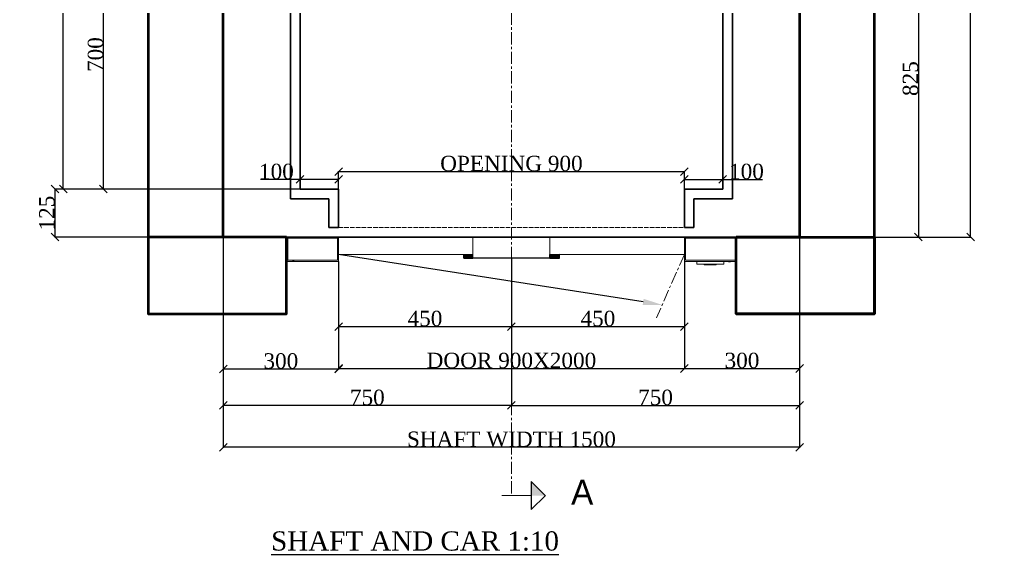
# Model space of a CAD drawing. Header units: millimetres. Extents: x -665 to 1025160, y -28012 to 4210.
# Drawn here: x -51 to 2496, y -3179 to -1787 of the extents above; entities that cross this region are included whole.
import ezdxf
from ezdxf import colors
from ezdxf.entities.mleader import LeaderData, LeaderLine
from ezdxf.math import Vec2, Vec3

# ---------------------------------------------------------------- set-up
doc = ezdxf.new("R2010")
doc.units = ezdxf.units.MM
doc.linetypes.add('ACAD_ISO02W100', pattern=[15, 12, -3])
doc.linetypes.add('CENTER', pattern=[50.8, 31.75, -6.35, 6.35, -6.35])
doc.layers.add('6', color=7, linetype='Continuous')
for name, color, linetype, lineweight in [('Car', 3, 'Continuous', 18), ('CL', 2, 'CENTER', 0), ('DL', 8, 'ACAD_ISO02W100', 0), ('step&guides', 3, 'Continuous', 30), ('Wall', 1, 'Continuous', 50)]:
    doc.layers.add(name, color=color, linetype=linetype, lineweight=lineweight)
doc.styles.add('nassar2', font='cent.shx', dxfattribs={"height": 60})
doc.styles.add('top', font='cent.shx', dxfattribs={"height": 40})
doc.dimstyles.new('top', dxfattribs={"dimtxt": 35, "dimasz": 20, "dimexe": 1.25, "dimexo": 0.625, "dimtad": 1, "dimtxsty": 'top', "dimblk": 'OBLIQUE', "dimcen": 2.5, "dimadec": 0, "dimazin": 0, "dimtfac": 1, "dimtmove": 0, "dimatfit": 3, "dimldrblk": 'OBLIQUE', "dimfxl": 1, "dimarcsym": 0})

# ---------------------------------------------------------------- blocks, each defined once
blk = doc.blocks.new('_Oblique')
at = {"color": 0, "linetype": 'ByBlock', "lineweight": -2}
blk.add_line((-0.5, -0.5), (0.5, 0.5), dxfattribs=at)
blk = doc.blocks.new('*D24')
at = {"color": 0, "lineweight": -2, "transparency": 16777216}
for p, q in [((778.8, -2417.2), (778.8, -2587.4)), ((1228.8, -2417.2), (1228.8, -2587.4)), ((778.8, -2586.2), (1228.8, -2586.2))]:
    blk.add_line(p, q, dxfattribs=at)
at = {"layer": 'Defpoints', "color": 0, "transparency": 16777216}
for p in [(778.8, -2416.6), (1228.8, -2416.6), (1228.8, -2586.2)]:
    blk.add_point(p, dxfattribs=at)
at = {"color": 0, "lineweight": -2, "transparency": 16777216, "xscale": 20, "yscale": 20, "zscale": 20, "rotation": 180}
blk.add_blockref('_Oblique', (778.8, -2586.2), dxfattribs=at)
at = {"color": 0, "lineweight": -2, "transparency": 16777216, "xscale": 20, "yscale": 20, "zscale": 20}
blk.add_blockref('_Oblique', (1228.8, -2586.2), dxfattribs=at)
at = {"color": 0, "transparency": 16777216, "insert": (1003.8, -2565.5), "char_height": 40, "attachment_point": 5, "style": 'top'}
blk.add_mtext('450', dxfattribs=at)
blk = doc.blocks.new('*D25')
at = {"color": 0, "lineweight": -2, "transparency": 16777216}
for p, q in [((1228.8, -2409.1), (1228.8, -2587.4)), ((1678.8, -2417.2), (1678.8, -2587.4)), ((1228.8, -2586.2), (1678.8, -2586.2))]:
    blk.add_line(p, q, dxfattribs=at)
at = {"layer": 'Defpoints', "color": 0, "transparency": 16777216}
for p in [(1228.8, -2408.5), (1678.8, -2416.6), (1678.8, -2586.2)]:
    blk.add_point(p, dxfattribs=at)
at = {"color": 0, "lineweight": -2, "transparency": 16777216, "xscale": 20, "yscale": 20, "zscale": 20, "rotation": 180}
blk.add_blockref('_Oblique', (1228.8, -2586.2), dxfattribs=at)
at = {"color": 0, "lineweight": -2, "transparency": 16777216, "xscale": 20, "yscale": 20, "zscale": 20}
blk.add_blockref('_Oblique', (1678.8, -2586.2), dxfattribs=at)
at = {"color": 0, "transparency": 16777216, "insert": (1453.8, -2565.5), "char_height": 40, "attachment_point": 5, "style": 'top'}
blk.add_mtext('450', dxfattribs=at)
blk = doc.blocks.new('*D8')
at = {"color": 0, "lineweight": -2, "transparency": 16777216}
for p, q in [((778.8, -2537.9), (778.8, -2696.6)), ((1678.8, -2533.8), (1678.8, -2696.6)), ((778.8, -2695.4), (1678.8, -2695.4))]:
    blk.add_line(p, q, dxfattribs=at)
at = {"layer": 'Defpoints', "color": 0, "transparency": 16777216}
for p in [(778.8, -2537.3), (1678.8, -2533.2), (1678.8, -2695.4)]:
    blk.add_point(p, dxfattribs=at)
at = {"color": 0, "lineweight": -2, "transparency": 16777216, "xscale": 20, "yscale": 20, "zscale": 20, "rotation": 180}
blk.add_blockref('_Oblique', (778.8, -2695.4), dxfattribs=at)
at = {"color": 0, "lineweight": -2, "transparency": 16777216, "xscale": 20, "yscale": 20, "zscale": 20}
blk.add_blockref('_Oblique', (1678.8, -2695.4), dxfattribs=at)
at = {"color": 0, "transparency": 16777216, "insert": (1228.8, -2674.7), "char_height": 40, "attachment_point": 5, "style": 'top'}
blk.add_mtext('DOOR 900X2000', dxfattribs=at)
blk = doc.blocks.new('*D9')
at = {"color": 0, "lineweight": -2, "transparency": 16777216}
for p, q in [((678.8, -2203.5), (575.6, -2203.5)), ((678.8, -2227.9), (678.8, -2202.2)), ((778.8, -2203.5), (678.8, -2203.5)), ((778.8, -2227.9), (778.8, -2202.2))]:
    blk.add_line(p, q, dxfattribs=at)
at = {"layer": 'Defpoints', "color": 0, "transparency": 16777216}
for p in [(678.8, -2203.5), (678.8, -2228.6), (778.8, -2228.6)]:
    blk.add_point(p, dxfattribs=at)
at = {"color": 0, "lineweight": -2, "transparency": 16777216, "xscale": 20, "yscale": 20, "zscale": 20, "rotation": 180}
blk.add_blockref('_Oblique', (678.8, -2203.5), dxfattribs=at)
at = {"color": 0, "lineweight": -2, "transparency": 16777216, "xscale": 20, "yscale": 20, "zscale": 20}
blk.add_blockref('_Oblique', (778.8, -2203.5), dxfattribs=at)
at = {"color": 0, "transparency": 16777216, "insert": (617.2, -2182.9), "char_height": 40, "attachment_point": 5, "style": 'top'}
blk.add_mtext('100', dxfattribs=at)
blk = doc.blocks.new('*D10')
at = {"color": 0, "lineweight": -2, "transparency": 16777216}
for p, q in [((778.8, -2227.9), (778.8, -2181.6)), ((778.8, -2182.9), (1678.8, -2182.9)), ((1678.8, -2227.9), (1678.8, -2181.6))]:
    blk.add_line(p, q, dxfattribs=at)
at = {"layer": 'Defpoints', "color": 0, "transparency": 16777216}
for p in [(1678.8, -2182.9), (778.8, -2228.6), (1678.8, -2228.6)]:
    blk.add_point(p, dxfattribs=at)
at = {"color": 0, "lineweight": -2, "transparency": 16777216, "xscale": 20, "yscale": 20, "zscale": 20, "rotation": 180}
blk.add_blockref('_Oblique', (778.8, -2182.9), dxfattribs=at)
at = {"color": 0, "lineweight": -2, "transparency": 16777216, "xscale": 20, "yscale": 20, "zscale": 20}
blk.add_blockref('_Oblique', (1678.8, -2182.9), dxfattribs=at)
at = {"color": 0, "transparency": 16777216, "insert": (1228.8, -2162.2), "char_height": 40, "attachment_point": 5, "style": 'top'}
blk.add_mtext('OPENING 900', dxfattribs=at)
blk = doc.blocks.new('*D26')
at = {"color": 0, "lineweight": -2, "transparency": 16777216}
for p, q in [((1678.8, -2227.9), (1678.8, -2202.2)), ((1678.8, -2203.5), (1778.8, -2203.5)), ((1778.8, -2227.9), (1778.8, -2202.2)), ((1778.8, -2203.5), (1882.1, -2203.5))]:
    blk.add_line(p, q, dxfattribs=at)
at = {"layer": 'Defpoints', "color": 0, "transparency": 16777216}
for p in [(1778.8, -2203.5), (1678.8, -2228.6), (1778.8, -2228.6)]:
    blk.add_point(p, dxfattribs=at)
at = {"color": 0, "lineweight": -2, "transparency": 16777216, "xscale": 20, "yscale": 20, "zscale": 20, "rotation": 180}
blk.add_blockref('_Oblique', (1678.8, -2203.5), dxfattribs=at)
at = {"color": 0, "lineweight": -2, "transparency": 16777216, "xscale": 20, "yscale": 20, "zscale": 20}
blk.add_blockref('_Oblique', (1778.8, -2203.5), dxfattribs=at)
at = {"color": 0, "transparency": 16777216, "insert": (1840.4, -2182.9), "char_height": 40, "attachment_point": 5, "style": 'top'}
blk.add_mtext('100', dxfattribs=at)
blk = doc.blocks.new('*D11')
at = {"color": 0, "lineweight": -2, "transparency": 16777216}
for p, q in [((1978.8, -2354.2), (1978.8, -2696.6)), ((1678.8, -2502), (1678.8, -2696.6)), ((1678.8, -2695.4), (1978.8, -2695.4))]:
    blk.add_line(p, q, dxfattribs=at)
at = {"layer": 'Defpoints', "color": 0, "transparency": 16777216}
for p in [(1978.8, -2353.6), (1678.8, -2501.4), (1978.8, -2695.4)]:
    blk.add_point(p, dxfattribs=at)
at = {"color": 0, "lineweight": -2, "transparency": 16777216, "xscale": 20, "yscale": 20, "zscale": 20, "rotation": 180}
blk.add_blockref('_Oblique', (1678.8, -2695.4), dxfattribs=at)
at = {"color": 0, "lineweight": -2, "transparency": 16777216, "xscale": 20, "yscale": 20, "zscale": 20}
blk.add_blockref('_Oblique', (1978.8, -2695.4), dxfattribs=at)
at = {"color": 0, "transparency": 16777216, "insert": (1828.8, -2674.7), "char_height": 40, "attachment_point": 5, "style": 'top'}
blk.add_mtext('300', dxfattribs=at)
blk = doc.blocks.new('*D12')
at = {"color": 0, "lineweight": -2, "transparency": 16777216}
for p, q in [((478.8, -2354.2), (478.8, -2697.9)), ((778.8, -2417.2), (778.8, -2697.9)), ((478.8, -2696.6), (778.8, -2696.6))]:
    blk.add_line(p, q, dxfattribs=at)
at = {"layer": 'Defpoints', "color": 0, "transparency": 16777216}
for p in [(478.8, -2353.6), (778.8, -2416.6), (778.8, -2696.6)]:
    blk.add_point(p, dxfattribs=at)
at = {"color": 0, "lineweight": -2, "transparency": 16777216, "xscale": 20, "yscale": 20, "zscale": 20, "rotation": 180}
blk.add_blockref('_Oblique', (478.8, -2696.6), dxfattribs=at)
at = {"color": 0, "lineweight": -2, "transparency": 16777216, "xscale": 20, "yscale": 20, "zscale": 20}
blk.add_blockref('_Oblique', (778.8, -2696.6), dxfattribs=at)
at = {"color": 0, "transparency": 16777216, "insert": (628.8, -2676), "char_height": 40, "attachment_point": 5, "style": 'top'}
blk.add_mtext('300', dxfattribs=at)
blk = doc.blocks.new('*D13')
at = {"color": 0, "lineweight": -2, "transparency": 16777216}
for p, q in [((478.8, -2354.2), (478.8, -2792.7)), ((1228.8, -2513.3), (1228.8, -2792.7)), ((1228.8, -2791.4), (478.8, -2791.4))]:
    blk.add_line(p, q, dxfattribs=at)
at = {"layer": 'Defpoints', "color": 0, "transparency": 16777216}
for p in [(478.8, -2353.6), (1228.8, -2512.6), (478.8, -2791.4)]:
    blk.add_point(p, dxfattribs=at)
at = {"color": 0, "lineweight": -2, "transparency": 16777216, "xscale": 20, "yscale": 20, "zscale": 20, "rotation": 180}
blk.add_blockref('_Oblique', (478.8, -2791.4), dxfattribs=at)
at = {"color": 0, "lineweight": -2, "transparency": 16777216, "xscale": 20, "yscale": 20, "zscale": 20}
blk.add_blockref('_Oblique', (1228.8, -2791.4), dxfattribs=at)
at = {"color": 0, "transparency": 16777216, "insert": (853.8, -2770.8), "char_height": 40, "attachment_point": 5, "style": 'top'}
blk.add_mtext('750', dxfattribs=at)
blk = doc.blocks.new('*D14')
at = {"color": 0, "lineweight": -2, "transparency": 16777216}
for p, q in [((1978.8, -2354.2), (1978.8, -2792.7)), ((1228.8, -2513.3), (1228.8, -2792.7)), ((1228.8, -2791.4), (1978.8, -2791.4))]:
    blk.add_line(p, q, dxfattribs=at)
at = {"layer": 'Defpoints', "color": 0, "transparency": 16777216}
for p in [(1978.8, -2353.6), (1228.8, -2512.6), (1978.8, -2791.4)]:
    blk.add_point(p, dxfattribs=at)
at = {"color": 0, "lineweight": -2, "transparency": 16777216, "xscale": 20, "yscale": 20, "zscale": 20, "rotation": 180}
blk.add_blockref('_Oblique', (1228.8, -2791.4), dxfattribs=at)
at = {"color": 0, "lineweight": -2, "transparency": 16777216, "xscale": 20, "yscale": 20, "zscale": 20}
blk.add_blockref('_Oblique', (1978.8, -2791.4), dxfattribs=at)
at = {"color": 0, "transparency": 16777216, "insert": (1603.8, -2770.8), "char_height": 40, "attachment_point": 5, "style": 'top'}
blk.add_mtext('750', dxfattribs=at)
blk = doc.blocks.new('*D27')
at = {"color": 0, "lineweight": -2, "transparency": 16777216}
for p, q in [((478.8, -2354.2), (478.8, -2901.7)), ((1978.8, -2354.2), (1978.8, -2901.7)), ((1978.8, -2900.4), (478.8, -2900.4))]:
    blk.add_line(p, q, dxfattribs=at)
at = {"layer": 'Defpoints', "color": 0, "transparency": 16777216}
for p in [(478.8, -2353.6), (1978.8, -2353.6), (478.8, -2900.4)]:
    blk.add_point(p, dxfattribs=at)
at = {"color": 0, "lineweight": -2, "transparency": 16777216, "xscale": 20, "yscale": 20, "zscale": 20, "rotation": 180}
blk.add_blockref('_Oblique', (478.8, -2900.4), dxfattribs=at)
at = {"color": 0, "lineweight": -2, "transparency": 16777216, "xscale": 20, "yscale": 20, "zscale": 20}
blk.add_blockref('_Oblique', (1978.8, -2900.4), dxfattribs=at)
at = {"color": 0, "transparency": 16777216, "insert": (1228.8, -2879.8), "char_height": 40, "attachment_point": 5, "style": 'top'}
blk.add_mtext('SHAFT WIDTH 1500', dxfattribs=at)
blk = doc.blocks.new('*D16')
at = {"color": 0, "lineweight": -2, "transparency": 16777216}
for p, q in [((1974.4, -1528.6), (2289.2, -1528.6)), ((2287.9, -1528.6), (2287.9, -2353.6)), ((1979.4, -2353.6), (2289.2, -2353.6))]:
    blk.add_line(p, q, dxfattribs=at)
at = {"layer": 'Defpoints', "color": 0, "transparency": 16777216}
for p in [(1973.8, -1528.6), (1978.8, -2353.6), (2287.9, -2353.6)]:
    blk.add_point(p, dxfattribs=at)
at = {"color": 0, "lineweight": -2, "transparency": 16777216, "xscale": 20, "yscale": 20, "zscale": 20}
for p, rotation in [((2287.9, -1528.6), 90), ((2287.9, -2353.6), 270)]:
    blk.add_blockref('_Oblique', p, dxfattribs=dict(at, rotation=rotation))
at = {"color": 0, "transparency": 16777216, "insert": (2267.3, -1941.1), "char_height": 40, "attachment_point": 5, "rotation": 90, "style": 'top'}
blk.add_mtext('825', dxfattribs=at)
blk = doc.blocks.new('*D18')
at = {"color": 0, "lineweight": -2, "transparency": 16777216}
for p, q in [((678.2, -828.6), (61.2, -828.6)), ((62.5, -2228.6), (62.5, -828.6)), ((728.2, -2228.6), (61.2, -2228.6))]:
    blk.add_line(p, q, dxfattribs=at)
at = {"layer": 'Defpoints', "color": 0, "transparency": 16777216}
for p in [(62.5, -828.6), (678.8, -828.6), (728.8, -2228.6)]:
    blk.add_point(p, dxfattribs=at)
at = {"color": 0, "lineweight": -2, "transparency": 16777216, "xscale": 20, "yscale": 20, "zscale": 20}
for p, rotation in [((62.5, -828.6), 90), ((62.5, -2228.6), 270)]:
    blk.add_blockref('_Oblique', p, dxfattribs=dict(at, rotation=rotation))
at = {"color": 0, "transparency": 16777216, "insert": (41.9, -1478.6), "char_height": 40, "attachment_point": 5, "rotation": 90, "style": 'top'}
blk.add_mtext('CAR DEPTH 1400', dxfattribs=at)
blk = doc.blocks.new('*D28')
at = {"color": 0, "lineweight": -2, "transparency": 16777216}
for p, q in [((483.2, -1528.6), (165.8, -1528.6)), ((167.1, -2228.6), (167.1, -1528.6)), ((283.2, -2228.6), (165.8, -2228.6))]:
    blk.add_line(p, q, dxfattribs=at)
at = {"layer": 'Defpoints', "color": 0, "transparency": 16777216}
for p in [(167.1, -1528.6), (483.8, -1528.6), (283.8, -2228.6)]:
    blk.add_point(p, dxfattribs=at)
at = {"color": 0, "lineweight": -2, "transparency": 16777216, "xscale": 20, "yscale": 20, "zscale": 20}
for p, rotation in [((167.1, -1528.6), 90), ((167.1, -2228.6), 270)]:
    blk.add_blockref('_Oblique', p, dxfattribs=dict(at, rotation=rotation))
at = {"color": 0, "transparency": 16777216, "insert": (146.5, -1878.6), "char_height": 40, "attachment_point": 5, "rotation": 90, "style": 'top'}
blk.add_mtext('700', dxfattribs=at)
blk = doc.blocks.new('*D21')
at = {"color": 0, "lineweight": -2, "transparency": 16777216}
for p, q in [((1974.4, -553.6), (2424.9, -553.6)), ((2423.7, -2353.6), (2423.7, -553.6)), ((1974.4, -2353.6), (2424.9, -2353.6))]:
    blk.add_line(p, q, dxfattribs=at)
at = {"layer": 'Defpoints', "color": 0, "transparency": 16777216}
for p in [(1973.8, -553.6), (2423.7, -553.6), (1973.8, -2353.6)]:
    blk.add_point(p, dxfattribs=at)
at = {"color": 0, "lineweight": -2, "transparency": 16777216, "xscale": 20, "yscale": 20, "zscale": 20}
for p, rotation in [((2423.7, -553.6), 90), ((2423.7, -2353.6), 270)]:
    blk.add_blockref('_Oblique', p, dxfattribs=dict(at, rotation=rotation))
at = {"color": 0, "transparency": 16777216, "insert": (2403, -1403.6), "char_height": 40, "attachment_point": 5, "rotation": 90, "style": 'top'}
blk.add_mtext('SHAFT DEPTH  1800', dxfattribs=at)
blk = doc.blocks.new('*D33')
at = {"color": 0, "lineweight": -2, "transparency": 16777216}
for p, q in [((283.2, -2228.6), (39.4, -2228.6)), ((40.6, -2228.6), (40.6, -2353.6)), ((283.2, -2353.6), (39.4, -2353.6))]:
    blk.add_line(p, q, dxfattribs=at)
at = {"layer": 'Defpoints', "color": 0, "transparency": 16777216}
for p in [(283.8, -2228.6), (40.6, -2353.6), (283.8, -2353.6)]:
    blk.add_point(p, dxfattribs=at)
at = {"color": 0, "lineweight": -2, "transparency": 16777216, "xscale": 20, "yscale": 20, "zscale": 20}
for p, rotation in [((40.6, -2228.6), 90), ((40.6, -2353.6), 270)]:
    blk.add_blockref('_Oblique', p, dxfattribs=dict(at, rotation=rotation))
at = {"color": 0, "transparency": 16777216, "insert": (20, -2291.1), "char_height": 40, "attachment_point": 5, "rotation": 90, "style": 'top'}
blk.add_mtext('125', dxfattribs=at)

msp = doc.modelspace()

# ---------------------------------------------------------------- hatches: boundary and pattern name
at = {"true_color": 0x000007, "transparency": 33554666}
h = msp.add_hatch(color=7, dxfattribs=at)
h.paths.add_polyline_path([(1105.035, -2398.508), (1128.736, -2398.508), (1105.035, -2408.515)])
h.paths.add_polyline_path([(1128.736, -2398.508), (1105.035, -2408.515), (1128.736, -2408.515)])
h = msp.add_hatch(color=7, dxfattribs=at)
h.paths.add_polyline_path([(1328.878, -2398.508), (1353.632, -2398.508), (1328.878, -2408.515)])
h.paths.add_polyline_path([(1353.632, -2398.508), (1328.878, -2408.515), (1353.632, -2408.515)])
at = {"layer": 'Car', "lineweight": 25, "ltscale": 4, "transparency": 16777216}
h = msp.add_hatch(color=256, dxfattribs=at)
h.dxf.hatch_style = 1
h.paths.add_polyline_path([(1280.475, -3025.854), (1280.576, -2989.103), (1317.005, -3025.955)])

# ---------------------------------------------------------------- linework, layer by layer
for p, q in [((483.807, -2353.551), (1973.807, -2353.551)), ((1973.807, -2353.551), (483.807, -2353.551)), ((658.807, -2353.551), (663.807, -2353.551)), ((1793.807, -2353.551), (1798.807, -2353.551)), ((1813.807, -2353.551), (1813.807, -2553.551)), ((663.807, -2416.592), (658.807, -2416.592)), ((1793.807, -2416.592), (1798.807, -2416.592))]:
    msp.add_line(p, q)
at = {"transparency": 33554666}
msp.add_line((1328.878, -2353.551), (1128.736, -2353.551), dxfattribs=at)
at = {"color": 7, "linetype": 'Continuous', "lineweight": 20, "transparency": 33554666}
for p, q in [((778.807, -2398.551), (1128.736, -2398.551)), ((1328.878, -2398.551), (1678.807, -2398.551))]:
    msp.add_line(p, q, dxfattribs=at)
for points in [[(643.807, -2353.551), (778.807, -2353.551), (778.807, -2416.592), (643.807, -2416.592)], [(646.807, -2356.571), (775.807, -2356.551), (775.807, -2413.551), (646.807, -2413.571)], [(1813.807, -2353.551), (1678.807, -2353.551), (1678.807, -2416.592), (1813.807, -2416.592)], [(1810.807, -2356.571), (1681.807, -2356.551), (1681.807, -2413.551), (1810.807, -2413.571)], [(1711.307, -2423.898), (1781.307, -2423.898), (1781.307, -2416.592), (1711.307, -2416.592)], [(1730.722, -2425.898), (1761.338, -2425.898), (1761.338, -2423.898), (1730.722, -2423.898)]]:
    msp.add_lwpolyline(points, close=True, dxfattribs=at)
for points in [[(1128.736, -2398.551), (778.807, -2398.551), (778.807, -2353.551), (1678.807, -2353.551), (1678.807, -2398.551), (1328.878, -2398.551)], [(1128.736, -2408.515), (1128.736, -2353.551), (1128.736, -2353.551)], [(1328.878, -2408.515), (1328.878, -2403.586), (1328.878, -2353.551)]]:
    msp.add_lwpolyline(points, dxfattribs=at)
at = {"color": 7, "linetype": 'Continuous', "lineweight": -2, "true_color": 0x000007, "transparency": 33554666}
for points in [[(1105.035, -2398.508), (1128.736, -2398.508), (1105.035, -2408.515)], [(1128.736, -2398.508), (1105.035, -2408.515), (1128.736, -2408.515)], [(1328.878, -2398.508), (1353.632, -2398.508), (1328.878, -2408.515)], [(1353.632, -2398.508), (1328.878, -2408.515), (1353.632, -2408.515)]]:
    msp.add_lwpolyline(points, close=True, dxfattribs=at)
at = {"color": 7, "linetype": 'Continuous', "lineweight": 20, "true_color": 0x000007, "transparency": 33554666}
for points in [[(1105.035, -2408.515), (1105.035, -2398.508), (1105.035, -2398.508)], [(1353.632, -2408.515), (1353.632, -2398.508), (1353.632, -2398.508)]]:
    msp.add_lwpolyline(points, dxfattribs=at)
at = {"layer": '6', "transparency": 33554666}
msp.add_line((1328.878, -2408.515), (1128.736, -2408.515), dxfattribs=at)
at = {"layer": 'Car', "lineweight": 25, "ltscale": 4, "transparency": 33554666}
for p, q in [((1280.576, -2989.103), (1280.374, -3062.605)), ((1317.005, -3025.955), (1280.576, -2989.103)), ((1280.374, -3062.605), (1317.121, -3026.081))]:
    msp.add_line(p, q, dxfattribs=at)
at = {"layer": 'Car', "ltscale": 4, "transparency": 33554666}
msp.add_line((1203.687, -3025.854), (1280.475, -3025.854), dxfattribs=at)
at = {"layer": 'CL'}
for p, q in [((1228.807, -42.296, -110.467), (1228.807, -3025.854)), ((1678.807, -2398.551), (1606.018, -2563.675))]:
    msp.add_line(p, q, dxfattribs=at)
at = {"layer": 'DL', "transparency": 33554666}
msp.add_line((778.807, -2328.551), (1678.807, -2328.551), dxfattribs=at)
at = {"layer": 'step&guides'}
for p, q in [((653.807, -803.551), (653.807, -2253.551)), ((1803.807, -803.551), (1803.807, -2253.551)), ((678.807, -828.551), (678.807, -2228.551)), ((1778.807, -828.551), (1778.807, -2228.551)), ((678.807, -2228.551), (778.807, -2228.551)), ((778.807, -2228.551), (778.807, -2328.551)), ((1678.807, -2228.551), (1778.807, -2228.551)), ((1678.807, -2228.551), (1678.807, -2328.551)), ((653.807, -2253.551), (753.807, -2253.551)), ((753.807, -2253.551), (753.807, -2328.551)), ((1703.807, -2253.551), (1803.807, -2253.551)), ((1703.807, -2253.551), (1703.807, -2328.551)), ((778.807, -2328.551), (753.807, -2328.551)), ((1703.807, -2328.551), (1678.807, -2328.551))]:
    msp.add_line(p, q, dxfattribs=at)
at = {"layer": 'Wall'}
for points in [[(1813.807, -2553.551), (2173.807, -2553.551), (2173.807, -353.551), (283.807, -353.551), (283.807, -2553.551), (643.807, -2553.551)], [(643.807, -2353.551), (478.807, -2353.551), (478.807, -553.551), (1978.807, -553.551), (1978.807, -2353.551), (1813.807, -2353.551)]]:
    msp.add_lwpolyline(points, dxfattribs=at)
for points in [[(643.807, -2353.551), (283.807, -2353.551), (283.807, -2553.551), (643.807, -2553.551)], [(1813.807, -2353.551), (2173.807, -2353.551), (2173.807, -2553.551), (1813.807, -2553.551)]]:
    msp.add_lwpolyline(points, close=True, dxfattribs=at)

# ---------------------------------------------------------------- texts
at = {"ltscale": 4, "transparency": 33554666, "insert": (1442.297, -2985.058), "char_height": 65, "attachment_point": 3, "rotation": 359.727953}
msp.add_mtext_dynamic_manual_height_columns('A', width=315.98199, gutter_width=125, heights=[0], dxfattribs=at)
at = {"insert": (603.473, -3119.16, -137), "char_height": 50, "attachment_point": 1}
msp.add_mtext_dynamic_manual_height_columns('{\\Fcent|c0;\\L\\C6;SHAFT AND CAR 1:10}', width=2331.14753, gutter_width=200, heights=[0], dxfattribs=at)

# ---------------------------------------------------------------- dimensions: what is measured, and where the dimension line sits
for base, p1, p2, text, picture, middle in [((2423.667, -553.551), (1973.807, -2353.551), (1973.807, -553.551), 'SHAFT DEPTH  <>', '*D21', (2423.667, -1403.551)), ((62.5, -828.551), (728.807, -2228.551), (678.807, -828.551), 'CAR DEPTH <>', '*D18', (62.5, -1478.551))]:
    dim = msp.add_linear_dim(base=base, p1=p1, p2=p2, angle=90, text=text, dimstyle='top')
    dim.commit()
    dim.dimension.update_dxf_attribs({"geometry": picture, "text_midpoint": middle, "dimtype": 160})
for base, p1, p2, picture, middle in [((167.092, -1528.551), (283.807, -2228.551), (483.807, -1528.551), '*D28', (167.092, -1878.551)), ((2287.944, -2353.551), (1973.807, -1528.551), (1978.807, -2353.551), '*D16', (2287.944, -1941.051)), ((40.625, -2353.551), (283.807, -2228.551), (283.807, -2353.551), '*D33', (40.625, -2291.051))]:
    dim = msp.add_linear_dim(base=base, p1=p1, p2=p2, angle=90, dimstyle='top')
    dim.commit()
    dim.dimension.update_dxf_attribs({"geometry": picture, "text_midpoint": middle, "dimtype": 160})
for base, p1, p2, text, picture, middle in [((1678.807, -2182.861), (778.807, -2228.551), (1678.807, -2228.551), 'OPENING <>', '*D10', (1228.807, -2182.861)), ((478.807, -2900.434), (1978.807, -2353.551), (478.807, -2353.551), 'SHAFT WIDTH <>', '*D27', (1228.807, -2900.434)), ((1678.807, -2695.355), (778.807, -2537.272), (1678.807, -2533.223), 'DOOR <>X2000', '*D8', (1228.807, -2695.355))]:
    dim = msp.add_linear_dim(base=base, p1=p1, p2=p2, text=text, dimstyle='top')
    dim.commit()
    dim.dimension.update_dxf_attribs({"geometry": picture, "text_midpoint": middle, "dimtype": 160})
for base, p1, p2, picture, middle in [((678.807, -2203.486), (778.807, -2228.551), (678.807, -2228.551), '*D9', (617.182, -2203.486)), ((1778.807, -2203.486), (1678.807, -2228.551), (1778.807, -2228.551), '*D26', (1840.432, -2203.486)), ((778.807, -2696.605), (478.807, -2353.551), (778.807, -2416.592), '*D12', (628.807, -2696.605)), ((478.807, -2791.413), (1228.807, -2512.628), (478.807, -2353.551), '*D13', (853.807, -2791.413)), ((1978.807, -2791.413), (1228.807, -2512.628), (1978.807, -2353.551), '*D14', (1603.807, -2791.413)), ((1978.807, -2695.355), (1678.807, -2501.366), (1978.807, -2353.551), '*D11', (1828.807, -2695.355)), ((1228.807, -2586.165), (778.807, -2416.592), (1228.807, -2416.592), '*D24', (1003.807, -2586.165)), ((1678.807, -2586.165), (1228.807, -2408.515), (1678.807, -2416.592), '*D25', (1453.807, -2586.165))]:
    dim = msp.add_linear_dim(base=base, p1=p1, p2=p2, dimstyle='top')
    dim.commit()
    dim.dimension.update_dxf_attribs({"geometry": picture, "text_midpoint": middle, "dimtype": 160})

# ---------------------------------------------------------------- leaders
at = {"layer": 'CL'}
ml = msp.add_multileader_mtext('Standard', dxfattribs=at)
ml.set_content('', color=256, style='nassar2')
ml.set_leader_properties()
ml.build(insert=Vec2(0, 0))
ml.multileader.update_dxf_attribs({"text_left_attachment_type": 6, "text_right_attachment_type": 6, "dogleg_length": 0.36, "arrow_head_size": 50})
ctx = ml.context
ctx.base_point, ctx.char_height, ctx.arrow_head_size, ctx.landing_gap_size, ctx.plane_origin = Vec3(778.627, -2398.551), 60, 50, 0.09, Vec3(1484.875, -2563.613)
ctx.left_attachment, ctx.right_attachment, ctx.text_align_type = 6, 6, 2
notes = []
notes.append((ctx, [(1, (1, 1, 0), (778.807, -2398.551), (-1, 0), 0.0000157, [(0, [(1620.933, -2529.838)], 0, [])])]))
ctx.mtext.insert, ctx.mtext.alignment, ctx.mtext.flow_direction = Vec3(778.717, -2338.551), 3, 5
for ctx, leaders in notes:
    for number, flags, end, landing, length, lines in leaders:
        leader = LeaderData()
        leader.index, (leader.has_last_leader_line, leader.has_dogleg_vector, leader.attachment_direction) = number, flags
        leader.last_leader_point, leader.dogleg_vector, leader.dogleg_length = Vec3(end), Vec3(landing), length
        for number, points, colour, breaks in lines:
            line = LeaderLine()
            line.index, line.vertices, line.color, line.breaks = number, Vec3.list(points), colors.encode_raw_color(colour), breaks
            leader.lines.append(line)
        ctx.leaders.append(leader)

doc.saveas('drawing.dxf')
